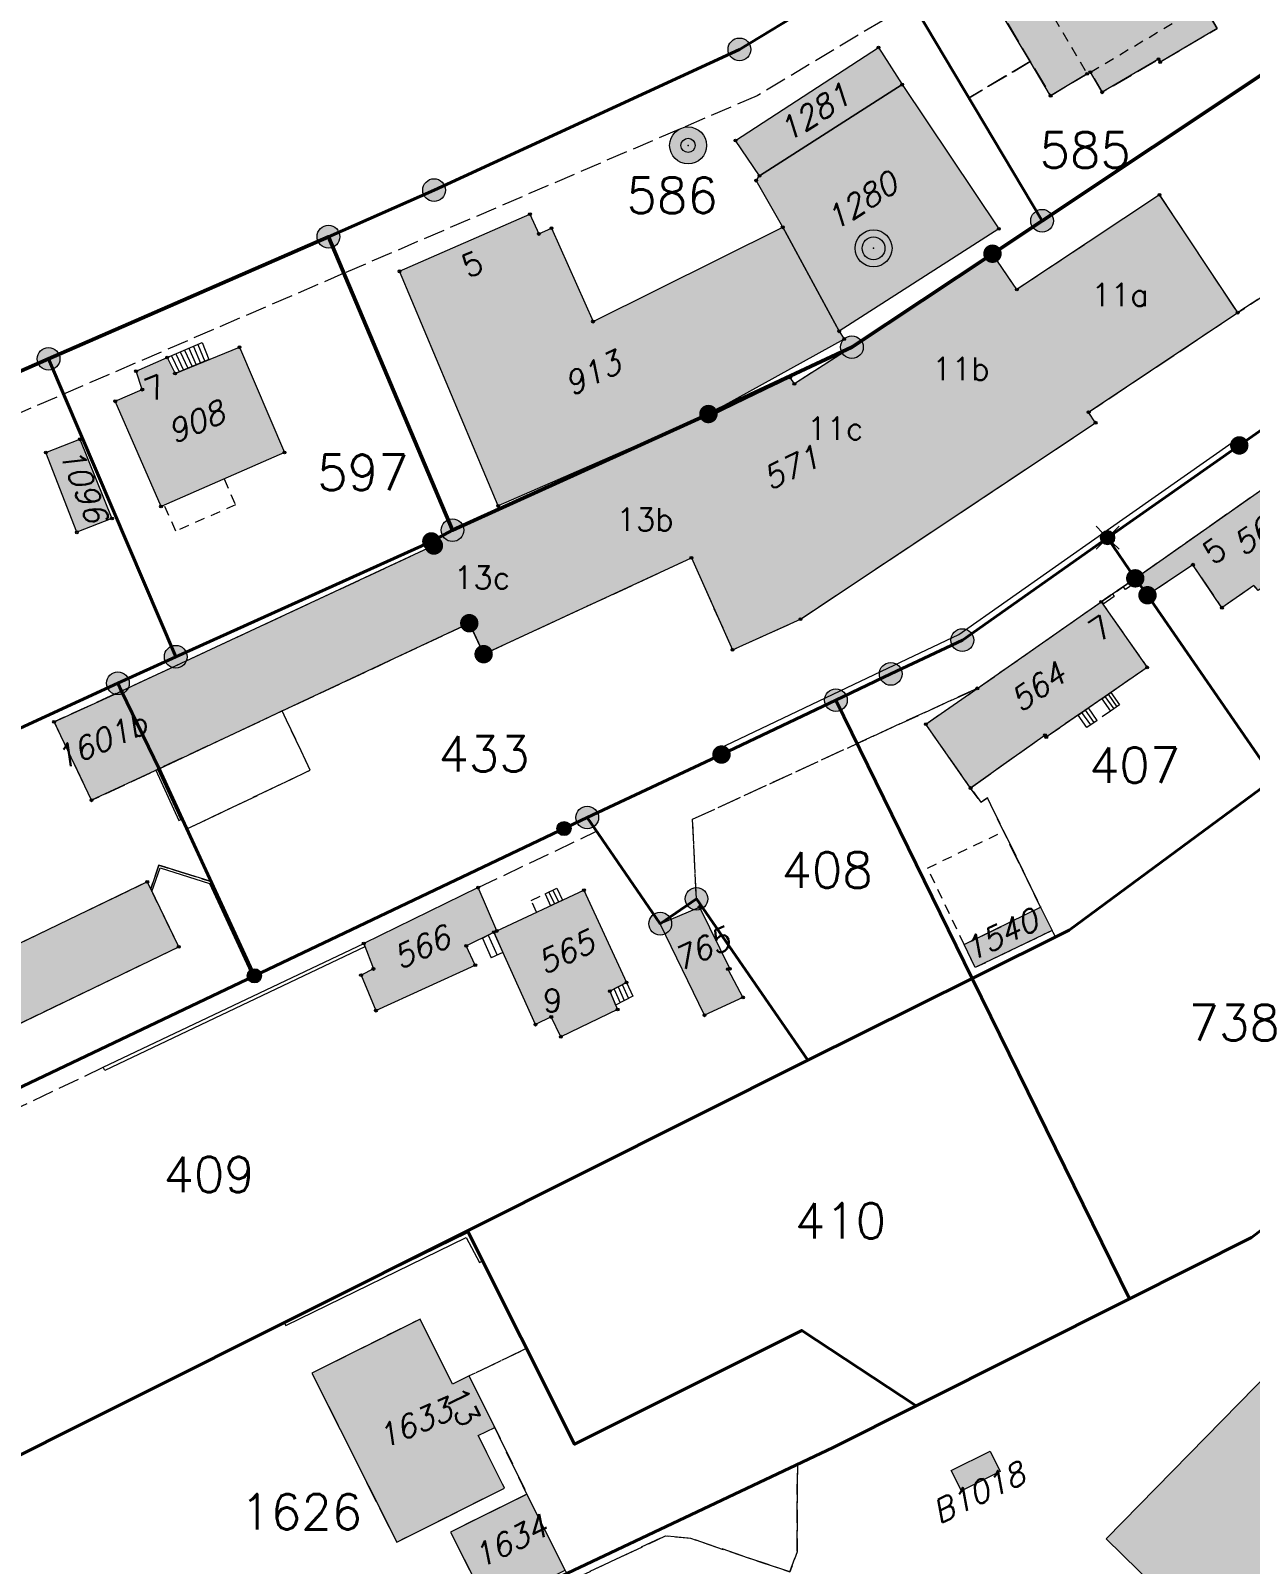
# Model space of a CAD drawing. Header units: metres. Extents: x 2513914 to 2544706, y 1140005 to 1171926.
# Drawn here: x 2515050.3 to 2515136.1, y 1146249.9 to 1146357.9 of the extents above; entities that cross this region are included whole.
import ezdxf
from ezdxf.enums import TextEntityAlignment as Align

# ---------------------------------------------------------------- set-up
doc = ezdxf.new("R2010")
doc.units = ezdxf.units.M
for name, pattern in [('MO_G', [2.5, 1.5, -1]), ('MO_I', [2, 1.5, -0.5]), ('MO_J', [1.2, 0.7, -0.5])]:
    doc.linetypes.add(name, pattern=pattern)
for name, color, linetype, lineweight in [('MO_AD_NO_POLICE', 7, 'Continuous', 20), ('MO_BF', 7, 'Continuous', 40), ('MO_BF_IMMEUBLE', 7, 'Continuous', 40), ('MO_BF_NUMERO', 7, 'Continuous', 40), ('MO_BF_PTS', 7, 'Continuous', 20), ('MO_CS_BAT', 7, 'Continuous', 20), ('MO_CS_BAT_DES', 7, 'Continuous', 20), ('MO_CS_BAT_NUM', 7, 'Continuous', 20), ('MO_CS_PTS', 7, 'Continuous', 20), ('MO_CS_RD_PLACE', 7, 'MO_I', 20), ('MO_CS_RD_ROUTE', 7, 'MO_I', 20), ('MO_CS_SV_CHAMP', 7, 'MO_I', 20), ('MO_CS_SV_JARDIN', 7, 'MO_I', 20), ('MO_ODL_BAT_DETAIL', 7, 'MO_J', 20), ('MO_ODL_COUVERT', 7, 'MO_J', 20), ('MO_ODL_ESCALIER', 7, 'Continuous', 20), ('MO_ODL_MUR', 7, 'Continuous', 20), ('MO_ODL_SENTIER_AV', 7, 'MO_I', 20), ('MO_PFP3', 7, 'Continuous', 20), ('MO_RPL', 7, 'MO_G', 40)]:
    doc.layers.add(name, color=color, linetype=linetype, lineweight=lineweight)
for name, color, linetype, lineweight, true_color in [('MO_BF_PTS_CA', 7, 'Continuous', 18, 0xffffff), ('MO_CS_BAT_HACH', 7, 'Continuous', 20, 0xa0a0a0), ('MO_PFP3_CA', 7, 'Continuous', 18, 0xffffff), ('MO_RPL_CA', 7, 'Continuous', 50, 0xffffff)]:
    doc.layers.add(name, color=color, linetype=linetype, lineweight=lineweight, true_color=true_color)
doc.styles.get("Standard").update_dxf_attribs({"font": 'simplex.shx'})

# ---------------------------------------------------------------- blocks, each defined once
blk = doc.blocks.new('AD')
at = {"layer": 'MO_AD_NO_POLICE'}
blk.add_attdef('NUMERO', text='', height=0.0016, dxfattribs=at).set_placement((0, 0), align=Align.MIDDLE_CENTER)
blk = doc.blocks.new('B_CS_BAT')
at = {"layer": 'MO_CS_BAT_DES', "oblique": 15, "flags": 1}
blk.add_attdef('DESIGNATION', text='', height=0.0016, dxfattribs=at).set_placement((0.00143, -0.00113), align=Align.MIDDLE_CENTER)
at = {"layer": 'MO_CS_BAT_NUM', "oblique": 15}
blk.add_attdef('NUMERO', text='', height=0.0016, dxfattribs=at).set_placement((0.00143, 0.00088), align=Align.MIDDLE_CENTER)
blk = doc.blocks.new('IMMEUBLE_NUM')
at = {"layer": 'MO_BF_IMMEUBLE', "flags": 1}
blk.add_attdef('IDENTDN', (-0.00003, 0.00289), '', height=0.0025, dxfattribs=at)
at = {"layer": 'MO_BF_NUMERO'}
blk.add_attdef('NUMERO', (-0.00003, -0.00011), '', height=0.0025, dxfattribs=at)
blk = doc.blocks.new('PFP3_BORNE')
at = {"layer": 'MO_PFP3_CA'}
h = blk.add_hatch(color=256, dxfattribs=at)
edge = h.paths.add_edge_path()
edge.add_arc((0, 0), 0.0013, 0, 360)
at = {"layer": 'MO_BF_PTS'}
blk.add_point((0, 0), dxfattribs=at)
at = {"layer": 'MO_PFP3', "linetype": 'Continuous'}
for radius in [0.0013, 0.0008]:
    blk.add_circle((0, 0), radius, dxfattribs=at)
blk = doc.blocks.new('PFP3_CHEVILLE')
at = {"layer": 'MO_PFP3_CA'}
h = blk.add_hatch(color=256, dxfattribs=at)
edge = h.paths.add_edge_path()
edge.add_arc((0, 0), 0.0013, 0, 360)
at = {"layer": 'MO_PFP3', "linetype": 'Continuous'}
for radius in [0.0013, 0.0005]:
    blk.add_circle((0, 0), radius, dxfattribs=at)
blk.add_point((0, 0), dxfattribs=at)
at = {"layer": 'MO_PFP3_CA'}
blk.add_circle((0, 0), 0.0005, dxfattribs=at)
blk = doc.blocks.new('PTS_BF_BORNE')
at = {"layer": 'MO_BF_PTS_CA'}
h = blk.add_hatch(color=256, dxfattribs=at)
edge = h.paths.add_edge_path()
edge.add_arc((0, 0), 0.0008, 0, 360)
at = {"layer": 'MO_BF_PTS', "linetype": 'Continuous'}
blk.add_circle((0, 0), 0.0008, dxfattribs=at)
blk.add_point((0, 0), dxfattribs=at)
blk = doc.blocks.new('PTS_BF_CHEVILLE')
at = {"layer": 'MO_BF_PTS_CA'}
h = blk.add_hatch(color=256, dxfattribs=at)
edge = h.paths.add_edge_path()
edge.add_arc((0, 0), 0.0005, 0, 360)
at = {"layer": 'MO_BF_PTS', "linetype": 'Continuous'}
blk.add_circle((0, 0), 0.0005, dxfattribs=at)
blk.add_point((0, 0), dxfattribs=at)
blk = doc.blocks.new('PTS_BF_CROIX')
at = {"layer": 'MO_BF_PTS_CA'}
h = blk.add_hatch(color=256, dxfattribs=at)
edge = h.paths.add_edge_path()
edge.add_arc((0, 0), 0.0005, 0, 360)
at = {"layer": 'MO_BF_PTS', "linetype": 'Continuous'}
for p, q in [((-0.00081, 0.00081), (-0.00035, 0.00035)), ((0.00035, 0.00035), (0.00081, 0.00081)), ((-0.00081, -0.00081), (-0.00035, -0.00035)), ((0.00035, -0.00035), (0.00081, -0.00081))]:
    blk.add_line(p, q, dxfattribs=at)
blk.add_circle((0, 0), 0.0005, dxfattribs=at)
blk.add_point((0, 0), dxfattribs=at)
blk = doc.blocks.new('PTS_BF_NON_MATE_DEFINI')
at = {"layer": 'MO_BF_PTS_CA'}
h = blk.add_hatch(color=256, dxfattribs=at)
edge = h.paths.add_edge_path()
edge.add_arc((0, 0), 0.00065, 0, 360)
at = {"layer": 'MO_BF_PTS', "linetype": 'Continuous'}
for radius in [0.00015, 0.0001, 0.00005]:
    blk.add_circle((0, 0), radius, dxfattribs=at)
blk.add_point((0, 0), dxfattribs=at)
blk = doc.blocks.new('PTS_CS')
at = {"layer": 'MO_CS_PTS', "linetype": 'Continuous'}
blk.add_circle((0, 0), 0.0001, dxfattribs=at)
at = {"layer": 'MO_CS_PTS'}
blk.add_point((0, 0), dxfattribs=at)

msp = doc.modelspace()

# ---------------------------------------------------------------- hatches: boundary and pattern name
at = {"layer": 'MO_CS_BAT_HACH'}
for points in [[(2515120.65, 1146355.74), (2515117.91, 1146360.33), (2515119.17, 1146361.08), (2515118.48, 1146362.24), (2515121.66, 1146364.13), (2515123.89, 1146365.45), (2515124.56, 1146364.3), (2515128.68, 1146366.72), (2515130.34, 1146363.93), (2515132.84, 1146359.71), (2515133.8, 1146358.07), (2515129.79, 1146355.7), (2515129.67, 1146355.9), (2515125.71, 1146353.57), (2515124.88, 1146354.99), (2515124.66, 1146354.87), (2515122.08, 1146353.33)], [(2515111.64, 1146354.11), (2515101.59, 1146347.68), (2515099.91, 1146350.17), (2515109.97, 1146356.72)], [(2515103.23, 1146344.06), (2515101.36, 1146347.35), (2515101.59, 1146347.68), (2515111.64, 1146354.11), (2515118.44, 1146343.95), (2515107.2, 1146336.74)], [(2515082.18, 1146314), (2515096.8, 1146320.78), (2515099.7, 1146314.3), (2515104.48, 1146316.47), (2515125.25, 1146330.3), (2515124.76, 1146331.04), (2515135.25, 1146338.05), (2515129.75, 1146346.35), (2515119.71, 1146339.68), (2515117.99, 1146342.2), (2515108.1, 1146335.62), (2515104.05, 1146333.04), (2515103.75, 1146333.48), (2515098.2, 1146330.78), (2515098, 1146330.91), (2515079.99, 1146322.73), (2515078.5, 1146321.94), (2515078.68, 1146321.65), (2515056.7, 1146311.4), (2515059.34, 1146305.93), (2515068.01, 1146310), (2515081.17, 1146316.18)], [(2515107.2, 1146336.74), (2515107.55, 1146336.19), (2515098, 1146330.91), (2515083.2, 1146324.44), (2515076.26, 1146340.96), (2515085.44, 1146344.99), (2515086.06, 1146343.59), (2515086.96, 1146344), (2515089.88, 1146337.42), (2515103.23, 1146344.06)], [(2515056.26, 1146331.81), (2515058.16, 1146332.63), (2515057.72, 1146333.93), (2515059.91, 1146334.89), (2515060.46, 1146333.76), (2515065, 1146335.61), (2515068.17, 1146328.2), (2515059.48, 1146324.4)], [(2515056.02, 1146323.55), (2515053.55, 1146322.58), (2515051.37, 1146328.2), (2515053.77, 1146329.13)], [(2515128.9, 1146318.15), (2515128.04, 1146319.34), (2515140.33, 1146327.97), (2515143.65, 1146323.21), (2515136.7, 1146318.48), (2515136.38, 1146318.84), (2515134.14, 1146317.27), (2515132.1, 1146320.3)], [(2515121.69, 1146308.29), (2515116.45, 1146304.57), (2515113.3, 1146309.07), (2515116.92, 1146311.59), (2515125.65, 1146317.69), (2515128.88, 1146313.07), (2515121.78, 1146308.16)], [(2515056.7, 1146311.4), (2515059.34, 1146305.93), (2515054.58, 1146303.71), (2515051.95, 1146309.23)], [(2515060.72, 1146293.39), (2515058.75, 1146297.48), (2515058.51, 1146297.97), (2515036.91, 1146287.54), (2515037.35, 1146286.64), (2515039.12, 1146282.97)], [(2515081.79, 1146297.56), (2515073.74, 1146293.63), (2515074.42, 1146291.83), (2515073.55, 1146291.4), (2515074.6, 1146288.9), (2515081.59, 1146292.1), (2515080.96, 1146293.46), (2515082.9, 1146294.42), (2515083.11, 1146294.51)], [(2515082.9, 1146294.42), (2515083.11, 1146294.51), (2515089.24, 1146297.38), (2515092.24, 1146290.88), (2515091.06, 1146290.27), (2515091.61, 1146288.98), (2515087.61, 1146287.06), (2515086.94, 1146288.45), (2515085.83, 1146287.91)], [(2515094.61, 1146295.02), (2515097.37, 1146296.19), (2515099.5, 1146291.84), (2515099.37, 1146291.82), (2515100.43, 1146289.83), (2515097.72, 1146288.57)], [(2515122.19, 1146294.54), (2515116.78, 1146291.93), (2515116, 1146293.55), (2515121.38, 1146296.18)], [(2515175.51, 1146252.21), (2515150.99, 1146227.19), (2515125.99, 1146251.7), (2515150.51, 1146276.72)], [(2515077.71, 1146267.18), (2515070.1, 1146263.36), (2515076.06, 1146251.46), (2515083.65, 1146255.28), (2515081.8, 1146258.97), (2515082.96, 1146259.55), (2515081.17, 1146263.17), (2515080, 1146262.59)], [(2515115.8, 1146255.09), (2515115.08, 1146256.52), (2515117.82, 1146257.87), (2515118.53, 1146256.44)], [(2515082.55, 1146246.81), (2515087.91, 1146249.49), (2515085.23, 1146254.85), (2515079.85, 1146252.18)]]:
    msp.add_hatch(color=256, dxfattribs=at).paths.add_polyline_path(points)

# ---------------------------------------------------------------- linework, layer by layer
at = {"layer": 'MO_BF', "flags": 128}
for points in [[(2515160.2, 1146441.78), (2515180.05, 1146413.29), (2515182.85, 1146409.27), (2515175.19, 1146403.93), (2515147.74, 1146384.85), (2515128.95, 1146374.03), (2515110.55, 1146362.9), (2515100.18, 1146356.59), (2515078.69, 1146346.68), (2515071.26, 1146343.4), (2515051.56, 1146334.8), (2515037.48, 1146328.62)], [(2515137.06, 1146354.88), (2515121.48, 1146344.52), (2515117.99, 1146342.2), (2515108.1, 1146335.62), (2515098, 1146330.91), (2515079.99, 1146322.73), (2515078.5, 1146321.94), (2515060.51, 1146313.82), (2515056.44, 1146311.95), (2515056.7, 1146311.4), (2515059.34, 1146305.93), (2515066.05, 1146291.35), (2515089.47, 1146302.5), (2515098.92, 1146306.93), (2515106.97, 1146310.76), (2515110.83, 1146312.61), (2515115.87, 1146314.99), (2515126.09, 1146322.2), (2515135.36, 1146328.7), (2515140.83, 1146332.54)], [(2515228.37, 1146342.61), (2515202.24, 1146322.83), (2515185.29, 1146310.02), (2515181.62, 1146307.25), (2515167.24, 1146296.32), (2515152.84, 1146285.51), (2515136.23, 1146272.91), (2515127.64, 1146268.61), (2515112.63, 1146261.07), (2515106.79, 1146258.13), (2515065.03, 1146238.37), (2515096.48, 1146227.59), (2515123.67, 1146218.23), (2515136.84, 1146214.98), (2515147.75, 1146214.07), (2515159.96, 1146214.34), (2515168.56, 1146215.45), (2515213.25, 1146260.72), (2515242.78, 1146290.73)]]:
    msp.add_lwpolyline(points, dxfattribs=at)
for points in [[(2515121.48, 1146344.52), (2515137.06, 1146354.88), (2515138.05, 1146353.72), (2515140.37, 1146355.29), (2515128.95, 1146374.03), (2515110.55, 1146362.9)], [(2515110.55, 1146362.9), (2515121.48, 1146344.52), (2515117.99, 1146342.2), (2515108.1, 1146335.62), (2515098, 1146330.91), (2515079.99, 1146322.73), (2515071.26, 1146343.4), (2515078.69, 1146346.68), (2515100.18, 1146356.59)], [(2515060.51, 1146313.82), (2515051.56, 1146334.8), (2515071.26, 1146343.4), (2515079.99, 1146322.73), (2515078.5, 1146321.94)], [(2515060.51, 1146313.82), (2515051.56, 1146334.8), (2515037.48, 1146328.62), (2515029.05, 1146325.17), (2515038.15, 1146303.53), (2515056.44, 1146311.95)], [(2515128.9, 1146318.15), (2515137.82, 1146305.23), (2515152.25, 1146316), (2515145.85, 1146325.27), (2515142.79, 1146329.7), (2515140.83, 1146332.54), (2515135.36, 1146328.7), (2515126.09, 1146322.2), (2515128.04, 1146319.34)], [(2515126.09, 1146322.2), (2515128.04, 1146319.34), (2515128.9, 1146318.15), (2515137.82, 1146305.23), (2515123.39, 1146294.56), (2515116.56, 1146291.16), (2515106.97, 1146310.76), (2515110.83, 1146312.61), (2515115.87, 1146314.99)], [(2515019.13, 1146269), (2515008.62, 1146284.79), (2515007.1, 1146289.33), (2515038.15, 1146303.53), (2515056.44, 1146311.95), (2515056.7, 1146311.4), (2515059.34, 1146305.93), (2515066.05, 1146291.35)], [(2515089.47, 1146302.5), (2515094.61, 1146295.02), (2515097.16, 1146296.77), (2515105, 1146285.4), (2515116.56, 1146291.16), (2515106.97, 1146310.76), (2515098.92, 1146306.93)], [(2515152.84, 1146285.51), (2515136.23, 1146272.91), (2515127.64, 1146268.61), (2515116.56, 1146291.16), (2515123.39, 1146294.56), (2515137.82, 1146305.23)], [(2515019.13, 1146269), (2515028.97, 1146253.98), (2515035.05, 1146250.21), (2515045.44, 1146255.56), (2515081.05, 1146273.4), (2515105, 1146285.4), (2515097.16, 1146296.77), (2515094.61, 1146295.02), (2515089.47, 1146302.5), (2515066.05, 1146291.35)], [(2515104.57, 1146266.38), (2515112.63, 1146261.07), (2515127.64, 1146268.61), (2515116.56, 1146291.16), (2515105, 1146285.4), (2515081.05, 1146273.4), (2515088.58, 1146258.36)], [(2515065.03, 1146238.37), (2515106.79, 1146258.13), (2515112.63, 1146261.07), (2515104.57, 1146266.38), (2515088.58, 1146258.36), (2515081.05, 1146273.4), (2515045.44, 1146255.56), (2515035.05, 1146250.21), (2515042.7, 1146246.64)]]:
    msp.add_lwpolyline(points, close=True, dxfattribs=at)
at = {"layer": 'MO_CS_BAT', "flags": 128}
for points in [[(2515120.65, 1146355.74), (2515117.91, 1146360.33), (2515119.17, 1146361.08), (2515118.48, 1146362.24), (2515121.66, 1146364.13), (2515123.89, 1146365.45), (2515124.56, 1146364.3), (2515128.68, 1146366.72), (2515130.34, 1146363.93), (2515132.84, 1146359.71), (2515133.8, 1146358.07), (2515129.79, 1146355.7), (2515129.67, 1146355.9), (2515125.71, 1146353.57), (2515124.88, 1146354.99), (2515124.66, 1146354.87), (2515122.08, 1146353.33)], [(2515111.64, 1146354.11), (2515101.59, 1146347.68), (2515099.91, 1146350.17), (2515109.97, 1146356.72)], [(2515103.23, 1146344.06), (2515101.36, 1146347.35), (2515101.59, 1146347.68), (2515111.64, 1146354.11), (2515118.44, 1146343.95), (2515107.2, 1146336.74)], [(2515082.18, 1146314), (2515096.8, 1146320.78), (2515099.7, 1146314.3), (2515104.48, 1146316.47), (2515125.25, 1146330.3), (2515124.76, 1146331.04), (2515135.25, 1146338.05), (2515129.75, 1146346.35), (2515119.71, 1146339.68), (2515117.99, 1146342.2), (2515108.1, 1146335.62), (2515104.05, 1146333.04), (2515103.75, 1146333.48), (2515098.2, 1146330.78), (2515098, 1146330.91), (2515079.99, 1146322.73), (2515078.5, 1146321.94), (2515078.68, 1146321.65), (2515056.7, 1146311.4), (2515059.34, 1146305.93), (2515068.01, 1146310), (2515081.17, 1146316.18)], [(2515107.2, 1146336.74), (2515107.55, 1146336.19), (2515098, 1146330.91), (2515083.2, 1146324.44), (2515076.26, 1146340.96), (2515085.44, 1146344.99), (2515086.06, 1146343.59), (2515086.96, 1146344), (2515089.88, 1146337.42), (2515103.23, 1146344.06)], [(2515056.26, 1146331.81), (2515058.16, 1146332.63), (2515057.72, 1146333.93), (2515059.91, 1146334.89), (2515060.46, 1146333.76), (2515065, 1146335.61), (2515068.17, 1146328.2), (2515059.48, 1146324.4)], [(2515056.02, 1146323.55), (2515053.55, 1146322.58), (2515051.37, 1146328.2), (2515053.77, 1146329.13)], [(2515128.9, 1146318.15), (2515128.04, 1146319.34), (2515140.33, 1146327.97), (2515143.65, 1146323.21), (2515136.7, 1146318.48), (2515136.38, 1146318.84), (2515134.14, 1146317.27), (2515132.1, 1146320.3)], [(2515121.69, 1146308.29), (2515116.45, 1146304.57), (2515113.3, 1146309.07), (2515116.92, 1146311.59), (2515125.65, 1146317.69), (2515128.88, 1146313.07), (2515121.78, 1146308.16)], [(2515056.7, 1146311.4), (2515059.34, 1146305.93), (2515054.58, 1146303.71), (2515051.95, 1146309.23)], [(2515060.72, 1146293.39), (2515058.75, 1146297.48), (2515058.51, 1146297.97), (2515036.91, 1146287.54), (2515037.35, 1146286.64), (2515039.12, 1146282.97)], [(2515081.79, 1146297.56), (2515073.74, 1146293.63), (2515074.42, 1146291.83), (2515073.55, 1146291.4), (2515074.6, 1146288.9), (2515081.59, 1146292.1), (2515080.96, 1146293.46), (2515082.9, 1146294.42), (2515083.11, 1146294.51)], [(2515082.9, 1146294.42), (2515083.11, 1146294.51), (2515089.24, 1146297.38), (2515092.24, 1146290.88), (2515091.06, 1146290.27), (2515091.61, 1146288.98), (2515087.61, 1146287.06), (2515086.94, 1146288.45), (2515085.83, 1146287.91)], [(2515094.61, 1146295.02), (2515097.37, 1146296.19), (2515099.5, 1146291.84), (2515099.37, 1146291.82), (2515100.43, 1146289.83), (2515097.72, 1146288.57)], [(2515122.19, 1146294.54), (2515116.78, 1146291.93), (2515116, 1146293.55), (2515121.38, 1146296.18)], [(2515175.51, 1146252.21), (2515150.99, 1146227.19), (2515125.99, 1146251.7), (2515150.51, 1146276.72)], [(2515077.71, 1146267.18), (2515070.1, 1146263.36), (2515076.06, 1146251.46), (2515083.65, 1146255.28), (2515081.8, 1146258.97), (2515082.96, 1146259.55), (2515081.17, 1146263.17), (2515080, 1146262.59)], [(2515115.8, 1146255.09), (2515115.08, 1146256.52), (2515117.82, 1146257.87), (2515118.53, 1146256.44)], [(2515082.55, 1146246.81), (2515087.91, 1146249.49), (2515085.23, 1146254.85), (2515079.85, 1146252.18)]]:
    msp.add_lwpolyline(points, close=True, dxfattribs=at)
at = {"layer": 'MO_CS_RD_PLACE', "flags": 128}
for points in [[(2515120.65, 1146355.74), (2515116.34, 1146353.17), (2515110.55, 1146362.9), (2515128.95, 1146374.03), (2515133.83, 1146366.02), (2515133.69, 1146365.93), (2515131.26, 1146364.48), (2515130.34, 1146363.93), (2515128.68, 1146366.72), (2515124.56, 1146364.3), (2515123.89, 1146365.45), (2515121.66, 1146364.13), (2515118.48, 1146362.24), (2515119.17, 1146361.08), (2515117.91, 1146360.33)], [(2515058.75, 1146297.48), (2515058.51, 1146297.97), (2515036.91, 1146287.54), (2515037.35, 1146286.64), (2515034.36, 1146285.29), (2515028.15, 1146298.96), (2515038.15, 1146303.53), (2515056.44, 1146311.95), (2515056.7, 1146311.4), (2515051.95, 1146309.23), (2515054.58, 1146303.71), (2515059.34, 1146305.93), (2515061.29, 1146301.69), (2515069.97, 1146305.83), (2515068.01, 1146310), (2515081.17, 1146316.18), (2515082.18, 1146314), (2515096.8, 1146320.78), (2515099.7, 1146314.3), (2515104.48, 1146316.47), (2515125.25, 1146330.3), (2515124.76, 1146331.04), (2515135.25, 1146338.05), (2515146.25, 1146345.29), (2515147.89, 1146342.49), (2515167.19, 1146355.97), (2515169.3, 1146352.57), (2515155.44, 1146342.79), (2515140.83, 1146332.54), (2515135.36, 1146328.7), (2515126.09, 1146322.2), (2515115.87, 1146314.99), (2515110.83, 1146312.61), (2515106.97, 1146310.76), (2515098.92, 1146306.93), (2515089.47, 1146302.5), (2515066.05, 1146291.35), (2515063, 1146297.98), (2515059.33, 1146299.14)], [(2515116.92, 1146311.59), (2515108.47, 1146307.71), (2515116.56, 1146291.16), (2515122.42, 1146294.08), (2515122.19, 1146294.54), (2515116.78, 1146291.93), (2515116, 1146293.55), (2515121.38, 1146296.18), (2515117.63, 1146303.88), (2515117.17, 1146303.58), (2515116.45, 1146304.57), (2515113.3, 1146309.07)], [(2515104.26, 1146256.94), (2515088.03, 1146249.26), (2515087.91, 1146249.49), (2515085.23, 1146254.85), (2515082.96, 1146259.55), (2515081.17, 1146263.17), (2515085.2, 1146265.12), (2515088.58, 1146258.36), (2515104.57, 1146266.38), (2515112.63, 1146261.07), (2515106.79, 1146258.13)]]:
    msp.add_lwpolyline(points, close=True, dxfattribs=at)
msp.add_lwpolyline([(2515106.79, 1146258.13), (2515104.26, 1146256.94), (2515104.24, 1146250.79), (2515103.74, 1146249.37), (2515096.74, 1146251.74), (2515094.98, 1146251.91), (2515083.93, 1146246.7), (2515085.6, 1146243.09), (2515083.97, 1146238.31), (2515106.1, 1146230.79), (2515125.87, 1146224.07), (2515138.08, 1146220.99), (2515148.12, 1146220.27), (2515159.2, 1146220.46), (2515175.47, 1146222.45), (2515213.25, 1146260.72), (2515242.78, 1146290.73), (2515263.13, 1146311.41), (2515259.79, 1146314.06), (2515252.83, 1146319.96), (2515245.71, 1146326), (2515242.78, 1146328.49), (2515236.96, 1146333.86, -0.059721), (2515228.52, 1146342.72), (2515202.24, 1146322.83), (2515185.29, 1146310.02), (2515181.62, 1146307.25), (2515167.24, 1146296.32), (2515152.84, 1146285.51), (2515136.23, 1146272.91), (2515127.64, 1146268.61), (2515112.63, 1146261.07)], format="xyb", close=True, dxfattribs=at)
at = {"layer": 'MO_CS_RD_ROUTE', "flags": 128}
msp.add_lwpolyline([(2515096.88, 1146302.37), (2515108.47, 1146307.71), (2515116.92, 1146311.59), (2515125.65, 1146317.69), (2515128.04, 1146319.34), (2515140.33, 1146327.97), (2515142.79, 1146329.7), (2515148.08, 1146333.36), (2515155.05, 1146338.29), (2515157.45, 1146339.94), (2515167, 1146346.69), (2515182.54, 1146357.74), (2515205.15, 1146373.87), (2515207.7, 1146375.69), (2515204.96, 1146379.82), (2515169.3, 1146352.57), (2515155.44, 1146342.79), (2515140.83, 1146332.54), (2515135.36, 1146328.7), (2515126.09, 1146322.2), (2515115.87, 1146314.99), (2515110.83, 1146312.61), (2515106.97, 1146310.76), (2515098.92, 1146306.93), (2515089.47, 1146302.5), (2515094.61, 1146295.02), (2515097.16, 1146296.77)], close=True, dxfattribs=at)
at = {"layer": 'MO_CS_SV_CHAMP', "flags": 128}
for points in [[(2515110.55, 1146362.9), (2515100.18, 1146356.59), (2515078.69, 1146346.68), (2515071.26, 1146343.4), (2515051.56, 1146334.8), (2515037.48, 1146328.62), (2515029.05, 1146325.17), (2514991.27, 1146475.9), (2515038.48, 1146491.97), (2515076.12, 1146504.39), (2515087.62, 1146506.41), (2515100.27, 1146504.03), (2515117.73, 1146491.51), (2515126.61, 1146482.71), (2515160.2, 1146441.78), (2515179.06, 1146414.71), (2515180.05, 1146413.29), (2515182.85, 1146409.27), (2515175.19, 1146403.93), (2515147.74, 1146384.85), (2515128.95, 1146374.03)], [(2515181.62, 1146307.25), (2515167.24, 1146296.32), (2515152.84, 1146285.51), (2515136.23, 1146272.91), (2515127.64, 1146268.61), (2515116.56, 1146291.16), (2515122.42, 1146294.08), (2515123.39, 1146294.56), (2515137.82, 1146305.23), (2515152.25, 1146316), (2515166.73, 1146326.78)]]:
    msp.add_lwpolyline(points, close=True, dxfattribs=at)
at = {"layer": 'MO_CS_SV_JARDIN', "flags": 128}
for points in [[(2515089.47, 1146302.5), (2515094.61, 1146295.02), (2515097.16, 1146296.77), (2515096.88, 1146302.37), (2515108.47, 1146307.71), (2515116.56, 1146291.16), (2515127.64, 1146268.61), (2515112.63, 1146261.07), (2515104.57, 1146266.38), (2515088.58, 1146258.36), (2515085.2, 1146265.12), (2515081.17, 1146263.17), (2515080, 1146262.59), (2515077.71, 1146267.18), (2515070.1, 1146263.36), (2515076.06, 1146251.46), (2515083.65, 1146255.28), (2515081.8, 1146258.97), (2515082.96, 1146259.55), (2515085.23, 1146254.85), (2515079.85, 1146252.18), (2515082.55, 1146246.81), (2515087.91, 1146249.49), (2515088.03, 1146249.26), (2515065.03, 1146238.37), (2515042.7, 1146246.64), (2515035.05, 1146250.21), (2515028.97, 1146253.98), (2515019.13, 1146269), (2515008.62, 1146284.79), (2515007.1, 1146289.33), (2515003.37, 1146300.7), (2514996.17, 1146311.31), (2515029.05, 1146325.17), (2515037.48, 1146328.62), (2515051.56, 1146334.8), (2515071.26, 1146343.4), (2515078.69, 1146346.68), (2515100.18, 1146356.59), (2515110.55, 1146362.9), (2515116.34, 1146353.17), (2515120.65, 1146355.74), (2515122.08, 1146353.33), (2515124.66, 1146354.87), (2515124.88, 1146354.99), (2515125.71, 1146353.57), (2515129.67, 1146355.9), (2515129.79, 1146355.7), (2515133.8, 1146358.07), (2515132.84, 1146359.71), (2515130.34, 1146363.93), (2515131.26, 1146364.48), (2515134.23, 1146359.51), (2515136.68, 1146360.97), (2515133.69, 1146365.93), (2515133.83, 1146366.02), (2515128.95, 1146374.03), (2515147.74, 1146384.85), (2515156.09, 1146372.85), (2515183.53, 1146391.94), (2515175.19, 1146403.93), (2515182.85, 1146409.27), (2515184.41, 1146410.37), (2515195.38, 1146394.12), (2515204.96, 1146379.82), (2515169.3, 1146352.57), (2515167.19, 1146355.97), (2515147.89, 1146342.49), (2515146.25, 1146345.29), (2515135.25, 1146338.05), (2515129.75, 1146346.35), (2515119.71, 1146339.68), (2515117.99, 1146342.2), (2515108.1, 1146335.62), (2515104.05, 1146333.04), (2515103.75, 1146333.48), (2515098.2, 1146330.78), (2515098, 1146330.91), (2515079.99, 1146322.73), (2515078.5, 1146321.94), (2515078.68, 1146321.65), (2515056.7, 1146311.4), (2515056.44, 1146311.95), (2515038.15, 1146303.53), (2515028.15, 1146298.96), (2515034.36, 1146285.29), (2515037.35, 1146286.64), (2515039.12, 1146282.97), (2515060.72, 1146293.39), (2515058.75, 1146297.48), (2515059.33, 1146299.14), (2515063, 1146297.98), (2515066.05, 1146291.35)], [(2515155.05, 1146338.29), (2515158.34, 1146333.53), (2515151.35, 1146328.63), (2515150.57, 1146328.08), (2515150.33, 1146328.41), (2515145.85, 1146325.27), (2515142.79, 1146329.7), (2515140.33, 1146327.97), (2515143.65, 1146323.21), (2515136.7, 1146318.48), (2515136.38, 1146318.84), (2515134.14, 1146317.27), (2515132.1, 1146320.3), (2515128.9, 1146318.15), (2515128.04, 1146319.34), (2515125.65, 1146317.69), (2515128.88, 1146313.07), (2515121.78, 1146308.16), (2515121.69, 1146308.29), (2515116.45, 1146304.57), (2515117.17, 1146303.58), (2515117.63, 1146303.88), (2515121.38, 1146296.18), (2515122.19, 1146294.54), (2515122.42, 1146294.08), (2515123.39, 1146294.56), (2515137.82, 1146305.23), (2515152.25, 1146316), (2515166.73, 1146326.78), (2515181.47, 1146337.92), (2515214.94, 1146364.78), (2515207.7, 1146375.69), (2515205.15, 1146373.87), (2515212.68, 1146363.32), (2515199.92, 1146353.08), (2515199.09, 1146354.26), (2515201.37, 1146355.86), (2515198.93, 1146359.31), (2515191.54, 1146354.1), (2515193.84, 1146350.85), (2515189.47, 1146347.83), (2515182.54, 1146357.74), (2515167, 1146346.69), (2515168.71, 1146344.2), (2515171.5, 1146346.11), (2515172.67, 1146345.94), (2515175.8, 1146341.36), (2515175.55, 1146340.22), (2515172.99, 1146338.47), (2515171.81, 1146338.63), (2515171.3, 1146339.37), (2515165.75, 1146335.57), (2515166.32, 1146334.74), (2515166.08, 1146333.67), (2515163.85, 1146332.14), (2515162.78, 1146332.38), (2515157.45, 1146339.94)], [(2515061.29, 1146301.69), (2515069.97, 1146305.83), (2515068.01, 1146310), (2515059.34, 1146305.93)]]:
    msp.add_lwpolyline(points, close=True, dxfattribs=at)
msp.add_lwpolyline([(2515065.03, 1146238.37), (2515096.48, 1146227.59), (2515123.67, 1146218.23), (2515136.84, 1146214.98), (2515147.75, 1146214.07), (2515159.96, 1146214.34), (2515168.56, 1146215.45), (2515175.63, 1146216.28), (2515176.29, 1146215.88), (2515182.38, 1146215.31), (2515188.13, 1146213.73), (2515190.4, 1146212.76), (2515192.88, 1146215.07), (2515216.33, 1146234.37), (2515215.4, 1146235.93), (2515242.82, 1146255.62), (2515262.71, 1146271.16), (2515267.48, 1146274.89), (2515282.89, 1146287.14), (2515289.26, 1146294.76), (2515278.34, 1146303.56, -0.022667), (2515275.35, 1146305.02), (2515271.76, 1146306.97), (2515270.9, 1146305.65), (2515268.21, 1146307.39), (2515263.13, 1146311.41), (2515242.78, 1146290.73), (2515213.25, 1146260.72), (2515175.47, 1146222.45), (2515159.2, 1146220.46), (2515148.12, 1146220.27), (2515138.08, 1146220.99), (2515125.87, 1146224.07), (2515106.1, 1146230.79), (2515083.97, 1146238.31), (2515085.6, 1146243.09), (2515083.93, 1146246.7), (2515094.98, 1146251.91), (2515096.74, 1146251.74), (2515103.74, 1146249.37), (2515104.24, 1146250.79), (2515104.26, 1146256.94), (2515088.03, 1146249.26)], format="xyb", close=True, dxfattribs=at)
at = {"layer": 'MO_ODL_BAT_DETAIL'}
for points in [[(2515121.66, 1146364.13), (2515122.38, 1146362.98), (2515120.5, 1146361.9), (2515124.66, 1146354.87)], [(2515124.88, 1146354.99), (2515132.84, 1146359.71)], [(2515063.92, 1146326.34), (2515064.72, 1146324.51), (2515060.51, 1146322.67), (2515059.71, 1146324.5)], [(2515126.29, 1146309.98), (2515125.37, 1146309.34)], [(2515085.91, 1146295.83), (2515085.52, 1146296.66), (2515086.5, 1146297.12)]]:
    msp.add_lwpolyline(points, dxfattribs=at)
at = {"layer": 'MO_ODL_COUVERT'}
msp.add_lwpolyline([(2515116, 1146293.55), (2515113.42, 1146298.94), (2515118.8, 1146301.52), (2515121.38, 1146296.18)], dxfattribs=at)
at = {"layer": 'MO_ODL_ESCALIER'}
for points in [[(2515059.91, 1146334.89), (2515062.36, 1146335.94)], [(2515062.06, 1146335.8), (2515062.55, 1146334.61)], [(2515062.36, 1146335.94), (2515062.85, 1146334.74)], [(2515059.91, 1146334.89), (2515060.46, 1146333.76)], [(2515060.22, 1146335.02), (2515060.76, 1146333.88)], [(2515062.85, 1146334.74), (2515060.46, 1146333.76)], [(2515060.53, 1146335.15), (2515061.06, 1146334)], [(2515060.83, 1146335.28), (2515061.36, 1146334.13)], [(2515061.14, 1146335.41), (2515061.66, 1146334.25)], [(2515061.44, 1146335.54), (2515061.95, 1146334.37)], [(2515061.75, 1146335.67), (2515062.25, 1146334.49)], [(2515125.68, 1146310.86), (2515126.33, 1146311.31)], [(2515125.9, 1146311.02), (2515126.52, 1146310.14)], [(2515126.13, 1146311.18), (2515126.75, 1146310.3)], [(2515126.33, 1146311.31), (2515126.94, 1146310.43)], [(2515124.03, 1146309.71), (2515124.76, 1146310.23)], [(2515124.91, 1146309.02), (2515124.29, 1146309.9)], [(2515125.14, 1146309.18), (2515124.53, 1146310.06)], [(2515125.37, 1146309.34), (2515124.76, 1146310.23)], [(2515125.68, 1146310.86), (2515126.29, 1146309.98)], [(2515126.94, 1146310.43), (2515126.29, 1146309.98)], [(2515124.64, 1146308.83), (2515124.03, 1146309.71)], [(2515125.37, 1146309.34), (2515124.64, 1146308.83)], [(2515086.5, 1146297.12), (2515087.34, 1146297.52)], [(2515086.5, 1146297.12), (2515086.89, 1146296.28)], [(2515086.78, 1146297.25), (2515087.17, 1146296.41)], [(2515087.06, 1146297.38), (2515087.45, 1146296.55)], [(2515087.34, 1146297.52), (2515087.73, 1146296.68)], [(2515087.73, 1146296.68), (2515086.89, 1146296.28)], [(2515082.09, 1146294.01), (2515082.9, 1146294.42)], [(2515082.09, 1146294.01), (2515082.71, 1146292.62)], [(2515082.49, 1146294.22), (2515083.13, 1146292.81)], [(2515082.9, 1146294.42), (2515083.54, 1146292.99)], [(2515083.54, 1146292.99), (2515082.71, 1146292.62)], [(2515091.06, 1146290.27), (2515092.24, 1146290.88)], [(2515091.36, 1146290.42), (2515091.78, 1146289.45)], [(2515091.65, 1146290.58), (2515092.08, 1146289.61)], [(2515091.94, 1146290.73), (2515092.38, 1146289.76)], [(2515092.24, 1146290.88), (2515092.68, 1146289.92)], [(2515091.06, 1146290.27), (2515091.47, 1146289.29)], [(2515092.68, 1146289.92), (2515091.47, 1146289.29)]]:
    msp.add_lwpolyline(points, dxfattribs=at)
at = {"layer": 'MO_ODL_MUR'}
for points in [[(2515098.92, 1146306.93), (2515098.72, 1146307.34), (2515106.77, 1146311.18), (2515110.63, 1146313.02), (2515115.63, 1146315.39), (2515125.83, 1146322.57), (2515135.1, 1146329.08), (2515135.36, 1146328.7)], [(2515135.36, 1146328.7), (2515126.09, 1146322.2), (2515115.87, 1146314.99), (2515110.83, 1146312.61), (2515106.97, 1146310.76), (2515098.92, 1146306.93)], [(2515128.04, 1146319.34), (2515128.19, 1146319.14), (2515127.35, 1146318.55), (2515127.19, 1146318.76)], [(2515127.51, 1146318.97), (2515128.04, 1146319.34)], [(2515126.44, 1146318.24), (2515126.56, 1146318.07), (2515125.78, 1146317.51), (2515125.65, 1146317.69)], [(2515125.65, 1146317.69), (2515126.44, 1146318.24)], [(2515059.25, 1146305.89), (2515059.11, 1146305.83), (2515060.74, 1146302.29), (2515060.88, 1146302.35), (2515059.25, 1146305.89)], [(2515065.92, 1146291.29), (2515066.05, 1146291.35), (2515063, 1146297.98), (2515059.33, 1146299.14), (2515058.75, 1146297.48), (2515058.84, 1146297.29), (2515059.42, 1146298.95), (2515062.89, 1146297.86), (2515065.92, 1146291.29)], [(2515055.41, 1146284.91), (2515073.74, 1146293.63)], [(2515073.74, 1146293.63), (2515073.83, 1146293.4), (2515055.52, 1146284.68), (2515055.41, 1146284.91)], [(2515081.89, 1146271.16), (2515082.11, 1146271.28), (2515081.05, 1146273.26), (2515068.15, 1146266.94), (2515068.26, 1146266.72), (2515080.94, 1146272.93), (2515081.89, 1146271.16)]]:
    msp.add_lwpolyline(points, dxfattribs=at)
at = {"layer": 'MO_ODL_SENTIER_AV'}
for points in [[(2515147.74, 1146384.85), (2515130.83, 1146370.95), (2515101.42, 1146353.32), (2515072.35, 1146340.82)], [(2515072.35, 1146340.82), (2514999.37, 1146309.35), (2515004.77, 1146301.39), (2515008.51, 1146289.97)], [(2515126.44, 1146318.24), (2515127.19, 1146318.76)], [(2515081.79, 1146297.56), (2515090.13, 1146301.53)], [(2515019.81, 1146267.95), (2515055.41, 1146284.91)]]:
    msp.add_lwpolyline(points, dxfattribs=at)
at = {"layer": 'MO_RPL', "flags": 128}
for points in [[(2515043.76, 1146647.61), (2515033.68, 1146662.52), (2515015.69, 1146650.36), (2515030.3, 1146624.23), (2515027.66, 1146623.07), (2515029.81, 1146618.24), (2515026.61, 1146608.97), (2515011.52, 1146595.91), (2515002.46, 1146588.66), (2514991.27, 1146475.9), (2515029.05, 1146325.17), (2515037.48, 1146328.62), (2515051.56, 1146334.8), (2515071.26, 1146343.4), (2515079.99, 1146322.73), (2515098, 1146330.91), (2515108.1, 1146335.62), (2515117.99, 1146342.2), (2515121.48, 1146344.52), (2515137.06, 1146354.88), (2515138.05, 1146353.72), (2515140.37, 1146355.29), (2515147.89, 1146342.49), (2515167.19, 1146355.97), (2515169.3, 1146352.57), (2515155.44, 1146342.79), (2515157.45, 1146339.94), (2515162.78, 1146332.38), (2515166.73, 1146326.78), (2515181.62, 1146307.25), (2515185.29, 1146310.02), (2515202.24, 1146322.83), (2515228.37, 1146342.61), (2515230.2, 1146343.97), (2515234.28, 1146339.44), (2515243.85, 1146329.99), (2515247.04, 1146327.18), (2515253.86, 1146321.17), (2515267.2, 1146323.96), (2515274.62, 1146317.85), (2515276.67, 1146316.57), (2515278.89, 1146315.18), (2515281.41, 1146317.1), (2515287.59, 1146321.81), (2515345.47, 1146333.91), (2515385.26, 1146342.23), (2515419.8, 1146331.58), (2515425.87, 1146322.91), (2515438.2, 1146330.83), (2515467.09, 1146349.37), (2515472.31, 1146347.23), (2515483.08, 1146333.13), (2515480.85, 1146365.13), (2515477.44, 1146373.48), (2515524.17, 1146397.58), (2515529.86, 1146444.94), (2515533.3, 1146473.59), (2515517.14, 1146466.65), (2515501.36, 1146459.88), (2515494.17, 1146456.79), (2515451.6, 1146427.34), (2515445.72, 1146442.13), (2515444.43, 1146445.37), (2515428.41, 1146485.66), (2515427.36, 1146487.98), (2515423.61, 1146497.26), (2515421.92, 1146502.54), (2515421.53, 1146504.7), (2515421.76, 1146507.12), (2515422.87, 1146509.12), (2515424.39, 1146510.33), (2515455.09, 1146527.48), (2515463.49, 1146531.91), (2515463.28, 1146543.17), (2515463.48, 1146565.06), (2515463.51, 1146567.95), (2515463.29, 1146576.25), (2515462.72, 1146618.3), (2515459.97, 1146631.81), (2515448.33, 1146665.14), (2515443.57, 1146673.08), (2515436.68, 1146678.91), (2515427.92, 1146680.89), (2515418.98, 1146679.8), (2515385.14, 1146663.19), (2515363.24, 1146649.47), (2515353.27, 1146651.11), (2515206.78, 1146675.27), (2515198.75, 1146676.6), (2515196.66, 1146676.11), (2515195.91, 1146675.78), (2515196.15, 1146675.1), (2515144.08, 1146656.28), (2515111.95, 1146644.7), (2515107.87, 1146644.14), (2515107.12, 1146643.9), (2515103.22, 1146641.8), (2515091.84, 1146638.36), (2515083.1, 1146636.11), (2515074.26, 1146634.46), (2515074.18, 1146635.32), (2515067.49, 1146634.26, -0.046852), (2515063.26, 1146635.05, -0.117768), (2515053.9, 1146640.31), (2515045.86, 1146649.03)], [(2515249.93, 1146176.26, -0.041939), (2515265.27, 1146175.3), (2515361.93, 1146161.22, 0.012397), (2515368.46, 1146160.44, 0.03763), (2515374.76, 1146160.65, 0.111345), (2515380.65, 1146162.71, 0.110984), (2515385.07, 1146167.08, 0.072854), (2515386.85, 1146173.06, 0.073851), (2515386.82, 1146179.4), (2515383, 1146189.16), (2515380.05, 1146196.68), (2515379.62, 1146197.79), (2515375.19, 1146209.1), (2515371.63, 1146217.25), (2515367.93, 1146224.05), (2515367.32, 1146225.16), (2515364.33, 1146229.26), (2515362.59, 1146231.66), (2515361.93, 1146232.64), (2515356.05, 1146239.84), (2515350.08, 1146246.61), (2515345.64, 1146251.4), (2515343.21, 1146254.06), (2515340.61, 1146256.82), (2515338.17, 1146259.52), (2515336.32, 1146261.57), (2515322, 1146277.33), (2515330.38, 1146281.65), (2515329.83, 1146281.76), (2515320.58, 1146287.12), (2515320.39, 1146286.96), (2515312.85, 1146292.46), (2515312.98, 1146292.68), (2515306.28, 1146298.02), (2515300.28, 1146301.78), (2515278.89, 1146315.18), (2515276.67, 1146316.57), (2515274.62, 1146317.85), (2515267.2, 1146323.96), (2515253.86, 1146321.17), (2515247.04, 1146327.18), (2515243.85, 1146329.99), (2515234.28, 1146339.44), (2515230.2, 1146343.97), (2515228.37, 1146342.61), (2515202.24, 1146322.83), (2515185.29, 1146310.02), (2515181.62, 1146307.25), (2515166.73, 1146326.78), (2515162.78, 1146332.38), (2515157.45, 1146339.94), (2515155.44, 1146342.79), (2515169.3, 1146352.57), (2515167.19, 1146355.97), (2515147.89, 1146342.49), (2515140.37, 1146355.29), (2515138.05, 1146353.72), (2515137.06, 1146354.88), (2515121.48, 1146344.52), (2515117.99, 1146342.2), (2515108.1, 1146335.62), (2515098, 1146330.91), (2515079.99, 1146322.73), (2515071.26, 1146343.4), (2515051.56, 1146334.8), (2515037.48, 1146328.62), (2515029.05, 1146325.17), (2514996.17, 1146311.31), (2515003.37, 1146300.7), (2515007.1, 1146289.33), (2515008.62, 1146284.79), (2515019.13, 1146269), (2515028.97, 1146253.98), (2515035.05, 1146250.21), (2515042.7, 1146246.64), (2515065.03, 1146238.37), (2515096.48, 1146227.59), (2515123.67, 1146218.23), (2515136.84, 1146214.98), (2515147.75, 1146214.07), (2515159.96, 1146214.34), (2515168.56, 1146215.45), (2515175.63, 1146216.28), (2515176.29, 1146215.88), (2515182.38, 1146215.31), (2515188.13, 1146213.73), (2515190.4, 1146212.76), (2515186.94, 1146209.42), (2515178.74, 1146201.72), (2515209.3, 1146180.06), (2515226.69, 1146176.39), (2515234.93, 1146174.69, -0.041256)]]:
    msp.add_lwpolyline(points, format="xyb", close=True, dxfattribs=at)
at = {"layer": 'MO_RPL_CA', "flags": 128}
for points in [[(2514991.27, 1146475.9), (2515029.05, 1146325.17), (2515037.48, 1146328.62), (2515051.56, 1146334.8), (2515071.26, 1146343.4), (2515079.99, 1146322.73), (2515098, 1146330.91), (2515108.1, 1146335.62), (2515117.99, 1146342.2), (2515121.48, 1146344.52), (2515137.06, 1146354.88), (2515138.05, 1146353.72), (2515140.37, 1146355.29), (2515147.89, 1146342.49), (2515167.19, 1146355.97), (2515169.3, 1146352.57), (2515155.44, 1146342.79), (2515157.45, 1146339.94), (2515162.78, 1146332.38), (2515166.73, 1146326.78), (2515181.62, 1146307.25), (2515185.29, 1146310.02), (2515202.24, 1146322.83), (2515228.37, 1146342.61)], [(2515228.37, 1146342.61), (2515202.24, 1146322.83), (2515185.29, 1146310.02), (2515181.62, 1146307.25), (2515166.73, 1146326.78), (2515162.78, 1146332.38), (2515157.45, 1146339.94), (2515155.44, 1146342.79), (2515169.3, 1146352.57), (2515167.19, 1146355.97), (2515147.89, 1146342.49), (2515140.37, 1146355.29), (2515138.05, 1146353.72), (2515137.06, 1146354.88), (2515121.48, 1146344.52), (2515117.99, 1146342.2), (2515108.1, 1146335.62), (2515098, 1146330.91), (2515079.99, 1146322.73), (2515071.26, 1146343.4), (2515051.56, 1146334.8), (2515037.48, 1146328.62)]]:
    msp.add_lwpolyline(points, dxfattribs=at)

# ---------------------------------------------------------------- block references
at = {"layer": 'MO_AD_NO_POLICE', "xscale": 1000, "yscale": 1000, "zscale": 1000}
for p, rotation, values in [((2515081.38, 1146341.47), 23.66999999999999, {'NUMERO': '5'}), ((2515059.06, 1146332.76), 22.22999999999999, {'NUMERO': '7'}), ((2515133.61, 1146321.29), 35.09999999999999, {'NUMERO': '5'}), ((2515125.58, 1146315.82), 34.91999999999999, {'NUMERO': '7'}), ((2515080.71, 1146261.01), 296.91, {'NUMERO': '13'})]:
    msp.add_blockref('AD', p, dxfattribs=dict(at, rotation=rotation)).add_auto_attribs(values)
for p, values in [((2515126.97, 1146339.31), {'NUMERO': '11a'}), ((2515115.77, 1146334.1), {'NUMERO': '11b'}), ((2515106.93, 1146329.9), {'NUMERO': '11c'}), ((2515093.54, 1146323.49), {'NUMERO': '13b'}), ((2515082.07, 1146319.4), {'NUMERO': '13c'}), ((2515087.03, 1146289.61), {'NUMERO': '9'})]:
    msp.add_blockref('AD', p, dxfattribs=at).add_auto_attribs(values)
at = {"layer": 'MO_BF_IMMEUBLE'}
ref = msp.add_blockref('IMMEUBLE_NUM', (2515121.33, 1146348.35), dxfattribs=dict(at, xscale=1000, yscale=1000, zscale=1000))
ref.add_attrib('NUMERO', '585', (2515121.3, 1146348.25), dxfattribs={"layer": 'MO_BF_NUMERO', "height": 2.5})
ref = msp.add_blockref('IMMEUBLE_NUM', (2515092.26, 1146345.16), dxfattribs=dict(at, xscale=1000, yscale=1000, zscale=1000))
ref.add_attrib('NUMERO', '586', (2515092.23, 1146345.06), dxfattribs={"layer": 'MO_BF_NUMERO', "height": 2.5})
ref = msp.add_blockref('IMMEUBLE_NUM', (2515070.5, 1146325.65), dxfattribs=dict(at, xscale=1000, yscale=1000, zscale=1000))
ref.add_attrib('NUMERO', '597', (2515070.47, 1146325.55), dxfattribs={"layer": 'MO_BF_NUMERO', "height": 2.5})
ref = msp.add_blockref('IMMEUBLE_NUM', (2515079.02, 1146305.84), dxfattribs=dict(at, xscale=1000, yscale=1000, zscale=1000))
ref.add_attrib('NUMERO', '433', (2515078.99, 1146305.73), dxfattribs={"layer": 'MO_BF_NUMERO', "height": 2.5})
ref = msp.add_blockref('IMMEUBLE_NUM', (2515124.81, 1146305.03), dxfattribs=dict(at, xscale=1000, yscale=1000, zscale=1000))
ref.add_attrib('NUMERO', '407', (2515124.78, 1146304.93), dxfattribs={"layer": 'MO_BF_NUMERO', "height": 2.5})
ref = msp.add_blockref('IMMEUBLE_NUM', (2515103.17, 1146297.65), dxfattribs=dict(at, xscale=1000, yscale=1000, zscale=1000))
ref.add_attrib('NUMERO', '408', (2515103.14, 1146297.55), dxfattribs={"layer": 'MO_BF_NUMERO', "height": 2.5})
ref = msp.add_blockref('IMMEUBLE_NUM', (2515131.82, 1146286.9), dxfattribs=dict(at, xscale=1000, yscale=1000, zscale=1000))
ref.add_attrib('NUMERO', '738', (2515131.79, 1146286.8), dxfattribs={"layer": 'MO_BF_NUMERO', "height": 2.5})
ref = msp.add_blockref('IMMEUBLE_NUM', (2515059.67, 1146276.21), dxfattribs=dict(at, xscale=1000, yscale=1000, zscale=1000))
ref.add_attrib('NUMERO', '409', (2515059.64, 1146276.11), dxfattribs={"layer": 'MO_BF_NUMERO', "height": 2.5})
ref = msp.add_blockref('IMMEUBLE_NUM', (2515104.12, 1146272.95), dxfattribs=dict(at, xscale=1000, yscale=1000, zscale=1000))
ref.add_attrib('NUMERO', '410', (2515104.08, 1146272.84), dxfattribs={"layer": 'MO_BF_NUMERO', "height": 2.5})
ref = msp.add_blockref('IMMEUBLE_NUM', (2515065.09, 1146252.46), dxfattribs=dict(at, xscale=1000, yscale=1000, zscale=1000))
ref.add_attrib('NUMERO', '1626', (2515065.06, 1146252.35), dxfattribs={"layer": 'MO_BF_NUMERO', "height": 2.5})
at = {"layer": 'MO_BF_PTS', "xscale": 1000, "yscale": 1000, "zscale": 1000}
for name, p in [('PTS_BF_BORNE', (2515100.18, 1146356.59)), ('PTS_BF_BORNE', (2515078.69, 1146346.68)), ('PTS_BF_BORNE', (2515121.48, 1146344.52)), ('PTS_BF_BORNE', (2515071.26, 1146343.4)), ('PTS_BF_NON_MATE_DEFINI', (2515117.99, 1146342.2)), ('PTS_BF_BORNE', (2515108.1, 1146335.62)), ('PTS_BF_BORNE', (2515051.56, 1146334.8)), ('PTS_BF_NON_MATE_DEFINI', (2515098, 1146330.91)), ('PTS_BF_NON_MATE_DEFINI', (2515135.36, 1146328.7)), ('PTS_BF_BORNE', (2515079.99, 1146322.73)), ('PTS_BF_CROIX', (2515126.09, 1146322.2)), ('PTS_BF_NON_MATE_DEFINI', (2515078.5, 1146321.94)), ('PTS_BF_NON_MATE_DEFINI', (2515078.68, 1146321.65)), ('PTS_BF_NON_MATE_DEFINI', (2515128.04, 1146319.34)), ('PTS_BF_NON_MATE_DEFINI', (2515128.9, 1146318.15)), ('PTS_BF_NON_MATE_DEFINI', (2515081.17, 1146316.18)), ('PTS_BF_BORNE', (2515115.87, 1146314.99)), ('PTS_BF_BORNE', (2515060.51, 1146313.82)), ('PTS_BF_NON_MATE_DEFINI', (2515082.18, 1146314)), ('PTS_BF_BORNE', (2515110.83, 1146312.61)), ('PTS_BF_BORNE', (2515056.44, 1146311.95)), ('PTS_BF_BORNE', (2515106.97, 1146310.76)), ('PTS_BF_NON_MATE_DEFINI', (2515098.92, 1146306.93)), ('PTS_BF_BORNE', (2515089.47, 1146302.5)), ('PTS_BF_CHEVILLE', (2515087.84, 1146301.72)), ('PTS_BF_BORNE', (2515097.16, 1146296.77)), ('PTS_BF_BORNE', (2515094.61, 1146295.02)), ('PTS_BF_CHEVILLE', (2515066.05, 1146291.35))]:
    msp.add_blockref(name, p, dxfattribs=at)
at = {"layer": 'MO_CS_BAT_NUM', "xscale": 1000, "yscale": 1000, "zscale": 1000}
for p, rotation, values in [((2515104.71, 1146350.63), 32.58, {'NUMERO': '1281'}), ((2515108.03, 1146344.4), 32.66999999999999, {'NUMERO': '1280'}), ((2515088.94, 1146332.35), 26.45999999999999, {'NUMERO': '913'}), ((2515060.97, 1146328.97), 23.58, {'NUMERO': '908'}), ((2515102.91, 1146325.72), 26.01, {'NUMERO': '571'}), ((2515052.7, 1146326.95), 291.24, {'NUMERO': '1096'}), ((2515136.17, 1146321.15), 35.00999999999999, {'NUMERO': '563'}), ((2515120.51, 1146310.15), 34.91999999999999, {'NUMERO': '564'}), ((2515054.28, 1146306.52), 23.76, {'NUMERO': '1601b'}), ((2515117.66, 1146292.82), 25.73999999999999, {'NUMERO': '1540'}), ((2515076.87, 1146291.97), 24.56999999999998, {'NUMERO': '566'}), ((2515096.58, 1146291.82), 25.02, {'NUMERO': '765'}), ((2515087.03, 1146291.61), 25.11, {'NUMERO': '565'}), ((2515076.36, 1146258.46), 23.58, {'NUMERO': '1633'}), ((2515116.09, 1146253.54), 25.65, {'NUMERO': 'B1018'}), ((2515083.13, 1146250.1), 26.27999999999999, {'NUMERO': '1634'})]:
    msp.add_blockref('B_CS_BAT', p, dxfattribs=dict(at, rotation=rotation)).add_auto_attribs(values)
at = {"layer": 'MO_CS_PTS', "xscale": 1000, "yscale": 1000, "zscale": 1000}
for p in [(2515109.97, 1146356.72), (2515129.67, 1146355.9), (2515129.79, 1146355.7), (2515111.64, 1146354.11), (2515124.66, 1146354.87), (2515124.88, 1146354.99), (2515122.08, 1146353.33), (2515125.71, 1146353.57), (2515099.91, 1146350.17), (2515101.59, 1146347.68), (2515101.36, 1146347.35), (2515129.75, 1146346.35), (2515085.44, 1146344.99), (2515086.06, 1146343.59), (2515086.96, 1146344), (2515103.23, 1146344.06), (2515118.44, 1146343.95), (2515076.26, 1146340.96), (2515119.71, 1146339.68), (2515135.25, 1146338.05), (2515089.88, 1146337.42), (2515107.2, 1146336.74), (2515107.55, 1146336.19), (2515059.91, 1146334.89), (2515065, 1146335.61), (2515057.72, 1146333.93), (2515060.46, 1146333.76), (2515103.75, 1146333.48), (2515058.16, 1146332.63), (2515104.05, 1146333.04), (2515056.26, 1146331.81), (2515098.2, 1146330.78), (2515124.76, 1146331.04), (2515125.25, 1146330.3), (2515051.37, 1146328.2), (2515053.77, 1146329.13), (2515068.17, 1146328.2), (2515059.48, 1146324.4), (2515083.2, 1146324.44), (2515056.02, 1146323.55), (2515053.55, 1146322.58), (2515096.8, 1146320.78), (2515132.1, 1146320.3), (2515125.65, 1146317.69), (2515134.14, 1146317.27), (2515104.48, 1146316.47), (2515099.7, 1146314.3), (2515128.88, 1146313.07), (2515056.7, 1146311.4), (2515116.92, 1146311.59), (2515051.95, 1146309.23), (2515113.3, 1146309.07), (2515121.69, 1146308.29), (2515121.78, 1146308.16), (2515059.34, 1146305.93), (2515116.45, 1146304.57), (2515054.58, 1146303.71), (2515058.51, 1146297.97), (2515081.79, 1146297.56), (2515089.24, 1146297.38), (2515097.37, 1146296.19), (2515073.74, 1146293.63), (2515082.9, 1146294.42), (2515083.11, 1146294.51), (2515060.72, 1146293.39), (2515080.96, 1146293.46), (2515073.55, 1146291.4), (2515074.42, 1146291.83), (2515081.59, 1146292.1), (2515099.37, 1146291.82), (2515099.5, 1146291.84), (2515091.06, 1146290.27), (2515092.24, 1146290.88), (2515100.43, 1146289.83), (2515074.6, 1146288.9), (2515086.94, 1146288.45), (2515091.61, 1146288.98), (2515097.72, 1146288.57), (2515085.83, 1146287.91), (2515087.61, 1146287.06)]:
    msp.add_blockref('PTS_CS', p, dxfattribs=at)
at = {"layer": 'MO_PFP3', "xscale": 1000, "yscale": 1000, "zscale": 1000}
for name, p in [('PFP3_CHEVILLE', (2515096.57, 1146349.83)), ('PFP3_BORNE', (2515109.62, 1146342.58))]:
    msp.add_blockref(name, p, dxfattribs=at)

doc.saveas('drawing.dxf')
